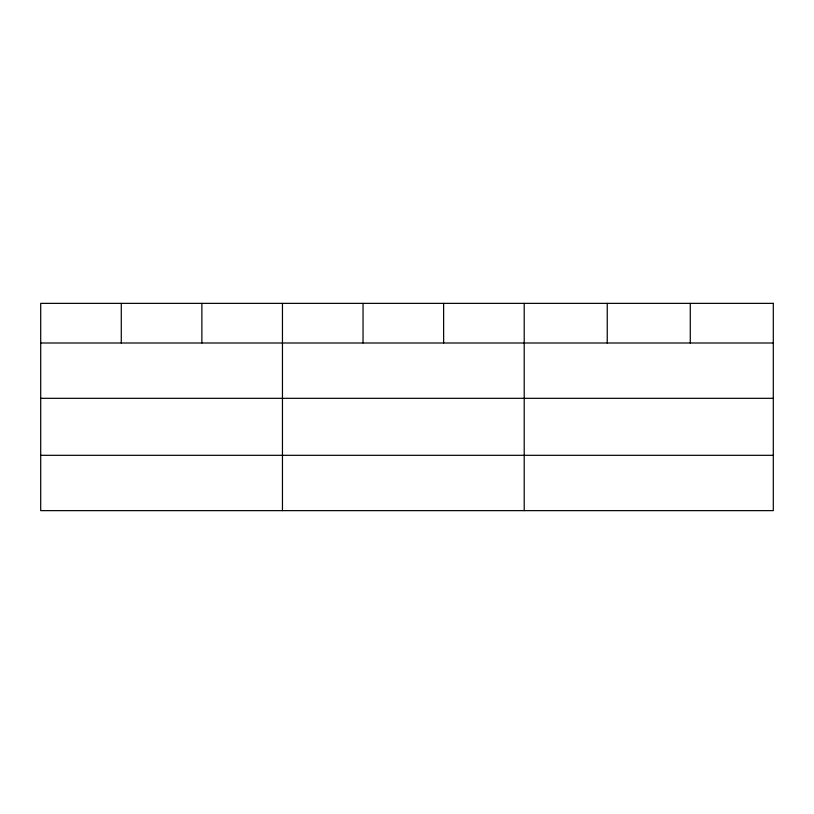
<?xml version="1.0" encoding="UTF-8"?>
<svg xmlns="http://www.w3.org/2000/svg" width="814" height="814" viewBox="0 0 814 814"><rect width="100%" height="100%" fill="white"/><g stroke="black" fill="none" stroke-linecap="round" stroke-linejoin="round"><path stroke-width="1.22" d="M40.7 342.999L773.3 342.999M40.7 398.321L773.3 398.321M40.7 455.311L773.3 455.311M690.272 303.368L690.272 342.999M607.244 303.368L607.244 342.999M524.216 303.368L524.216 510.632M443.63 303.368L443.63 342.999M363.044 303.368L363.044 342.999M282.458 303.368L282.458 510.632M201.872 303.368L201.872 342.999M121.286 303.368L121.286 342.999M773.3 303.368L40.7 303.368L40.7 510.632L773.3 510.632L773.3 303.368"/></g></svg>
